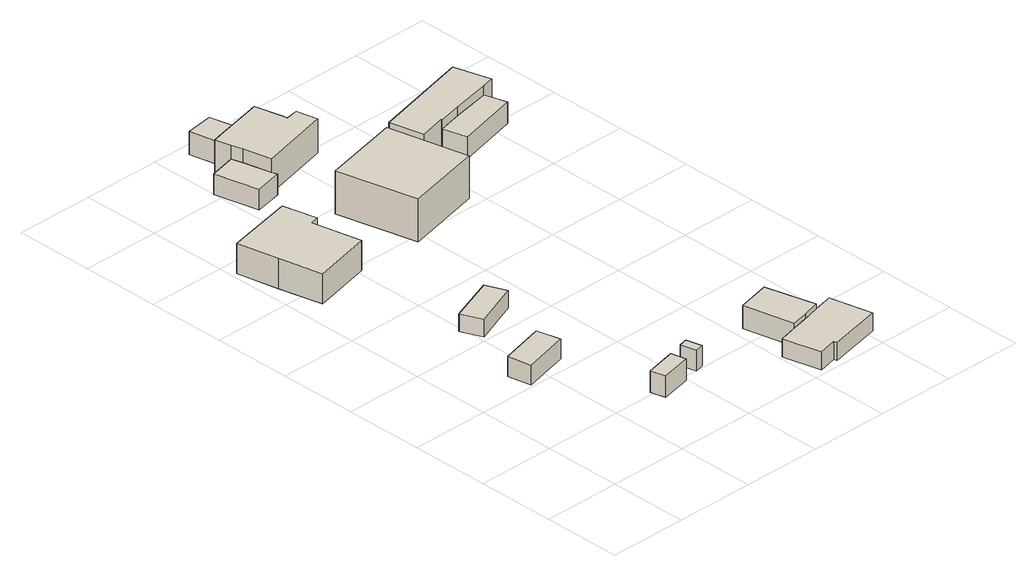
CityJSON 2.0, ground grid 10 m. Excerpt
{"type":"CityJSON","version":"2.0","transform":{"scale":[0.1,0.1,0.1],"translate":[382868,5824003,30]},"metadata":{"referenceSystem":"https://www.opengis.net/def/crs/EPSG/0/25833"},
"CityObjects":{
"building1":{"type":"Building","attributes":{"Gemeindeschluessel":"11000012","BezugspunktDach":"2200","function":"31001_1313","measuredHeight":2.5,"storeysAboveGround":1},"address":[{"country":"Germany","locality":"Berlin","thoroughfareNumber":"4 (191)","thoroughfareName":"Singdrosselsteig"}],"geometry":[{"type":"Solid","lod":"1","boundaries":[[[[0,1,2,3]],[[4,5,6,7]],[[4,7,3,2]],[[5,4,2,1]],[[6,5,1,0]],[[7,6,0,3]]]]}]},
"building2":{"type":"Building","attributes":{"Gemeindeschluessel":"11000012","BezugspunktDach":"2200","function":"51009_1610","measuredHeight":2.71,"storeysAboveGround":0},"address":[{"country":"Germany","locality":"Berlin"}],"geometry":[{"type":"Solid","lod":"1","boundaries":[[[[8,9,10,11]],[[12,13,14,15]],[[12,15,11,10]],[[13,12,10,9]],[[14,13,9,8]],[[15,14,8,11]]]]}]},
"building3":{"type":"Building","attributes":{"Gemeindeschluessel":"11000012","BezugspunktDach":"2200","function":"31001_1010","measuredHeight":4.42,"storeysAboveGround":1},"address":[{"country":"Germany","locality":"Berlin","thoroughfareNumber":"4 (210)","thoroughfareName":"Singdrosselsteig"}],"geometry":[{"type":"Solid","lod":"1","boundaries":[[[[16,17,18,19,20,21,22,23]],[[24,25,26,27,28,29,30,31]],[[24,31,23,22]],[[25,24,22,21]],[[26,25,21,20]],[[27,26,20,19]],[[28,27,19,18]],[[29,28,18,17]],[[30,29,17,16]],[[31,30,16,23]]]]}]},
"building4":{"type":"Building","attributes":{"Gemeindeschluessel":"11000012","BezugspunktDach":"2200","function":"31001_2463","measuredHeight":2.71,"storeysAboveGround":1},"address":[{"country":"Germany","locality":"Berlin","thoroughfareNumber":"4 (213)","thoroughfareName":"Singdrosselsteig"}],"geometry":[{"type":"Solid","lod":"1","boundaries":[[[[32,33,34,35]],[[36,37,38,39]],[[36,39,35,34]],[[37,36,34,33]],[[38,37,33,32]],[[39,38,32,35]]]]}]},
"building5":{"type":"Building","attributes":{"Gemeindeschluessel":"11000012","BezugspunktDach":"2200","function":"51009_1610","measuredHeight":2.52,"storeysAboveGround":0},"address":[{"country":"Germany","locality":"Berlin"}],"geometry":[{"type":"Solid","lod":"1","boundaries":[[[[40,41,42,43]],[[44,45,46,47]],[[44,47,43,42]],[[45,44,42,41]],[[46,45,41,40]],[[47,46,40,43]]]]}]},
"building6":{"type":"Building","attributes":{"Gemeindeschluessel":"11000012","function":"31001_1010"},"address":[{"country":"Germany","locality":"Berlin","thoroughfareNumber":"4 (189)","thoroughfareName":"Singdrosselsteig"}],"children":["building6-1","building6-2"]},
"building6-1":{"type":"BuildingPart","attributes":{"BezugspunktDach":"2200","measuredHeight":2.36,"storeysAboveGround":1},"parents":["building6"],"geometry":[{"type":"MultiSurface","lod":"1","boundaries":[[[48,49,50,51,52,53,54,55]],[[56,57,58,59,60,61,62,63]],[[56,63,55,54]],[[58,57,53,52]],[[59,58,52,51]],[[60,59,51,50]],[[61,60,50,49]],[[62,61,49,48]],[[63,62,48,55]],[[57,64,65,66,53,67]],[[56,54,66,65]]]}]},
"building6-2":{"type":"BuildingPart","attributes":{"BezugspunktDach":"2200","measuredHeight":3.38,"storeysAboveGround":1},"parents":["building6"],"geometry":[{"type":"MultiSurface","lod":"1","boundaries":[[[68,69,70,71,72,73]],[[74,75,57,65,56,76]],[[74,76,73,72]],[[75,74,72,71]],[[57,75,71,70]],[[66,53,70,69]],[[77,54,66,65,69,68]],[[76,56,68,73]],[[65,57,53,66]],[[56,78,65,66,54,77]]]}]},
"building7":{"type":"Building","attributes":{"Gemeindeschluessel":"11000012","function":"31001_1010"},"address":[{"country":"Germany","locality":"Berlin","thoroughfareNumber":"4 (207)","thoroughfareName":"Singdrosselsteig"}],"children":["building7-1","building7-2"]},
"building7-1":{"type":"BuildingPart","attributes":{"BezugspunktDach":"2200","measuredHeight":5.43,"storeysAboveGround":1},"parents":["building7"],"geometry":[{"type":"MultiSurface","lod":"1","boundaries":[[[79,80,81,82,83,84,85,86,87,88,89]],[[90,91,92,93,94,95,96,97,98,99,100]],[[90,100,89,88]],[[91,90,88,87]],[[92,91,87,86]],[[93,92,86,85]],[[94,93,85,84]],[[95,94,84,83]],[[96,95,83,82]],[[97,96,82,81]],[[101,102,81,80]],[[103,101,98,80,79]],[[100,99,79,89]],[[98,97,102,101]],[[99,104,98,101,103]]]}]},
"building7-2":{"type":"BuildingPart","attributes":{"BezugspunktDach":"2200","measuredHeight":2.57,"storeysAboveGround":1},"parents":["building7"],"geometry":[{"type":"MultiSurface","lod":"1","boundaries":[[[105,106,102,103,107]],[[99,97,108,109,110]],[[99,110,107,103]],[[108,97,102,106]],[[109,108,106,105]],[[110,109,105,107]],[[97,98,101,102]],[[103,101,98,99]]]}]},
"building8":{"type":"Building","attributes":{"Gemeindeschluessel":"11000012","BezugspunktDach":"2200","function":"51009_1610","measuredHeight":2.91,"storeysAboveGround":0},"address":[{"country":"Germany","locality":"Berlin"}],"geometry":[{"type":"Solid","lod":"1","boundaries":[[[[111,112,113,114]],[[115,116,117,118]],[[115,118,114,113]],[[116,115,113,112]],[[117,116,112,111]],[[118,117,111,114]]]]}]},
"building9":{"type":"Building","attributes":{"Gemeindeschluessel":"11000012","BezugspunktDach":"2200","function":"31001_1010","measuredHeight":7.38,"storeysAboveGround":1},"address":[{"country":"Germany","locality":"Berlin","thoroughfareNumber":"4 (208)","thoroughfareName":"Singdrosselsteig"}],"geometry":[{"type":"Solid","lod":"1","boundaries":[[[[119,120,121,122]],[[123,124,125,126]],[[123,126,122,121]],[[124,123,121,120]],[[125,124,120,119]],[[126,125,119,122]]]]}]},
"building10":{"type":"Building","attributes":{"Gemeindeschluessel":"11000012","function":"31001_1010"},"address":[{"country":"Germany","locality":"Berlin","thoroughfareNumber":"4 (206)","thoroughfareName":"Singdrosselsteig"}],"children":["building10-1","building10-2"]},
"building10-1":{"type":"BuildingPart","attributes":{"BezugspunktDach":"2200","measuredHeight":4.84,"storeysAboveGround":1},"parents":["building10"],"geometry":[{"type":"MultiSurface","lod":"1","boundaries":[[[127,128,129,130,131,132,133,134]],[[135,136,137,138,139,140,141,142]],[[135,142,134,133]],[[136,135,133,132]],[[137,136,132,131]],[[143,144,131,130]],[[145,146,143,138,130,129]],[[140,139,129,128]],[[141,140,128,127]],[[142,141,127,134]],[[138,137,144,143]],[[139,138,143,146,145]]]}]},
"building10-2":{"type":"BuildingPart","attributes":{"BezugspunktDach":"2200","measuredHeight":2.73,"storeysAboveGround":1},"parents":["building10"],"geometry":[{"type":"MultiSurface","lod":"1","boundaries":[[[147,148,144,146]],[[137,149,150,139]],[[151,138,137]],[[149,137,144,148]],[[150,149,148,147]],[[139,150,147,146]],[[138,143,144,137]],[[139,146,143,138,151]]]}]}
},
"vertices":[
[75,203,34],[134,218,34],[127,248,34],[69,233,34],[127,248,9],[134,218,9],[75,203,9],[69,233,9],
[160,85,36],[199,94,36],[195,113,36],[155,104,36],[195,113,9],[199,94,9],[160,85,9],[155,104,9],
[18,528,47],[30,474,47],[106,492,47],[95,545,47],[93,554,47],[104,557,47],[94,600,47],[7,581,47],[94,600,9],[104,557,9],[93,554,9],[95,545,9],[106,492,9],[30,474,9],[18,528,9],[7,581,9],
[105,305,32],[164,328,32],[153,354,32],[94,332,32],[153,354,10],[164,328,10],[105,305,10],[94,332,10],
[220,99,35],[231,102,35],[226,122,35],[215,119,35],[226,122,9],[231,102,9],[220,99,9],[215,119,9],
[315,6,33],[339,12,33],[340,8,33],[408,23,33],[396,77,33],[371,71,33],[327,60,33],[303,54,33],[327,60,10],[371,71,10],[396,77,10],[408,23,10],[340,8,10],[339,12,10],[315,6,10],[303,54,10],[370,70,10],[349,65,10],[349,65,33],[371,71,17],
[327,60,39],[349,65,39],[371,71,39],[355,134,39],[334,129,39],[313,124,39],[334,129,10],[355,134,10],[313,124,10],[327,60,22],[330,61,10],
[134,718,52],[138,704,52],[146,669,52],[237,691,52],[231,718,52],[215,715,52],[214,721,52],[206,756,52],[180,750,52],[145,742,52],[129,738,52],[145,742,9],[180,750,9],[206,756,9],[214,721,9],[215,715,9],[231,718,9],[237,691,9],[146,669,9],[138,704,9],[134,718,9],[129,738,9],[138,704,35],[146,669,35],[134,718,35],[136,713,9],
[113,654,35],[148,662,35],[100,710,35],[148,662,9],[113,654,9],[100,710,9],
[145,742,39],[180,750,39],[171,789,39],[136,784,39],[171,789,10],[180,750,10],[145,742,10],[136,784,10],
[188,489,64],[287,512,64],[264,614,64],[164,591,64],[264,614,10],[287,512,10],[188,489,10],[164,591,10],
[301,595,47],[335,603,47],[335,602,47],[365,609,47],[414,619,47],[430,623,47],[417,669,47],[291,638,47],[417,669,9],[430,623,9],[414,619,9],[365,609,9],[335,602,9],[335,603,9],[301,595,9],[291,638,9],[365,609,36],[414,619,36],[335,602,20],[335,602,36],
[343,571,36],[422,591,36],[422,591,9],[343,571,9],[362,608,9]
]}
